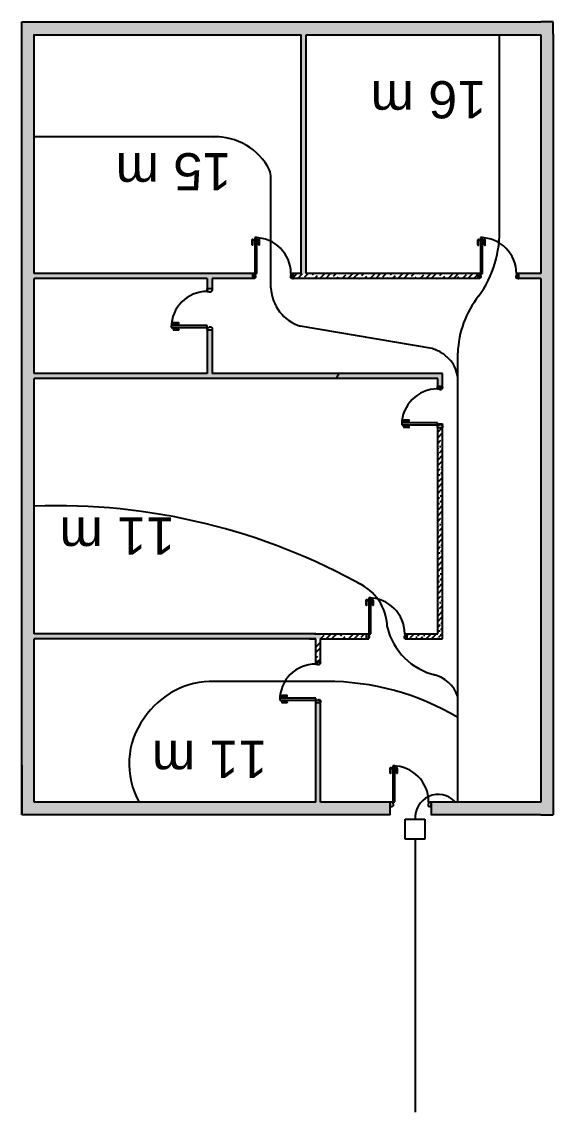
# Model space of a CAD drawing. Header units: millimetres. Extents: x -77634 to 191232, y -31147 to 58301.
# Drawn here: x 180522 to 191232, y -93 to 21885 of the extents above; entities that cross this region are included whole.
import ezdxf

# ---------------------------------------------------------------- set-up
doc = ezdxf.new("R2010")
doc.units = ezdxf.units.MM
doc.layers.add('Canalizacion isecundaria', color=7, linetype='Continuous', true_color=0x784384)
for name, color, linetype in [('Canalización interiorr', 242, 'Continuous'), ('Carpinteria', 32, 'Continuous'), ('Cerramiento', 7, 'Continuous'), ('medidas interiores', 242, 'Continuous')]:
    doc.layers.add(name, color=color, linetype=linetype)
doc.styles.get("Standard").update_dxf_attribs({"font": 'arial.ttf'})
pattern_1 = [(45, (180521.71, 5903.38), (42.09495, 154.34815), [198.4375, -39.6875, 0, -39.6875])]

# ---------------------------------------------------------------- blocks, each defined once
blk = doc.blocks.new('p725')
at = {"layer": 'Carpinteria'}
for p, q in [((-0.054, 0.58), (-0.054, 0.68)), ((-0.039, 0.685), (-0.049, 0.685)), ((-0.039, 0.58), (-0.039, 0.685)), ((-0.007, 0.685), (-0.017, 0.685)), ((-0.017, 0.665), (-0.017, 0.685)), ((-0.007, 0.665), (-0.017, 0.665)), ((-0.007, 0.654), (-0.007, 0.696)), ((0, 0.696), (-0.007, 0.696)), ((0.04, 0.725), (0, 0.725)), ((0, 0.725), (0, -0.04)), ((0.04, 0), (0.04, 0.725)), ((0.04, 0.696), (0.047, 0.696)), ((0.047, 0.654), (0.047, 0.696)), ((0.047, 0.685), (0.057, 0.685)), ((0.047, 0.665), (0.057, 0.665)), ((0.057, 0.665), (0.057, 0.685)), ((0.079, 0.685), (0.089, 0.685)), ((0.079, 0.58), (0.079, 0.685)), ((0.094, 0.58), (0.094, 0.68)), ((-0.044, 0.575), (-0.049, 0.575)), ((0, 0.654), (-0.007, 0.654)), ((0.04, 0.654), (0.047, 0.654)), ((0.084, 0.575), (0.089, 0.575)), ((-0.05, 0), (0, 0)), ((0, 0), (0.04, 0)), ((0.725, 0), (0.775, 0)), ((0.725, 0), (0.725, -0.04)), ((-0.01, -0.1), (-0.05, -0.1)), ((0.01, -0.08), (-0.01, -0.1)), ((0, -0.04), (0.01, -0.04)), ((0.01, -0.04), (0.01, -0.08)), ((0.725, -0.04), (0.715, -0.04)), ((0.715, -0.04), (0.715, -0.08)), ((0.74, -0.1), (0.715, -0.08)), ((0.76, -0.1), (0.74, -0.1)), ((0.76, -0.1), (0.775, -0.1))]:
    blk.add_line(p, q, dxfattribs=at)
for centre, radius, start, end in [((-0.049, 0.68), 0.005, 90, 180), ((-0.028, 0.712), 0.0294, 248.0255, 291.9745), ((-0.028, 0.638), 0.0294, 68.0255, 111.9745), ((0, 0), 0.725, 0, 90), ((0.068, 0.712), 0.0294, 248.0255, 291.9745), ((0.068, 0.638), 0.0294, 68.0255, 111.9745), ((0.089, 0.68), 0.005, 0, 90), ((-0.049, 0.58), 0.005, 180, 270), ((-0.044, 0.58), 0.005, 270, 0), ((0.084, 0.58), 0.005, 180, 270), ((0.089, 0.58), 0.005, 270, 0)]:
    blk.add_arc(centre, radius, start, end, dxfattribs=at)
at = {"layer": 'Cerramiento'}
for p, q in [((-0.05, 0), (-0.05, -0.1)), ((0.775, -0.1), (0.775, 0))]:
    blk.add_line(p, q, dxfattribs=at)

msp = doc.modelspace()

# ---------------------------------------------------------------- hatches: boundary and pattern name
at = {"ltscale": 0.025}
h = msp.add_hatch(dxfattribs=at)
h.set_pattern_fill('ANSI36', color=256, scale=25)
h.set_pattern_definition(pattern_1)
h.paths.add_polyline_path([(187946, 6153), (186545, 6153), (186545, 8148), (186445, 8148), (186445, 6153), (180772, 6153), (180772, 9448), (186323, 9448), (186423, 9448), (186545, 9448), (186545, 9548), (186423, 9548), (186323, 9548), (180772, 9548), (180772, 14697), (188904, 14697), (188904, 14558), (189003, 14558), (189004, 14697), (189004, 14797), (188904, 14797), (184360, 14797), (184360, 15676), (184260, 15676), (184260, 14797), (180772, 14797), (180772, 16710), (184260, 16710), (184260, 16501), (184360, 16501), (184360, 16710), (185180, 16710), (185180, 16810), (180772, 16810), (180772, 21621), (186154, 21621), (186154, 16810), (186254, 16810), (186254, 21621), (190982, 21621), (190982, 16810), (190541, 16810), (190541, 16710), (190982, 16710), (190982, 6153), (188772, 6153), (188772, 5903), (190982, 5903), (191232, 5903), (191232, 21635), (191232, 21885), (190982, 21885), (188826, 21885), (181058, 21885), (180522, 21885), (180522, 21621), (180522, 6153), (180522, 5903), (180772, 5903), (187946, 5903)])
h = msp.add_hatch()
h.set_pattern_fill('ANSI36', color=256, scale=25)
h.set_pattern_definition(pattern_1)
h.paths.add_polyline_path([(189004, 13733), (188904, 13733), (188904, 9548), (188299, 9548), (188299, 9448), (188904, 9448), (189004, 9448), (189004, 9548)])

# ---------------------------------------------------------------- linework, layer by layer
for p, q in [((180522, 21621), (180522, 21885)), ((180522, 21885), (181058, 21885)), ((181058, 21885), (188826, 21885)), ((188826, 21885), (190982, 21885)), ((191232, 21885), (190982, 21885)), ((191232, 21635), (191232, 21885)), ((180522, 6153), (180522, 21621)), ((180772, 21635), (180772, 21621)), ((180772, 16810), (180772, 21621)), ((180772, 21621), (186154, 21621)), ((186154, 16810), (186154, 21621)), ((186254, 16810), (186254, 21621)), ((186254, 21621), (190982, 21621)), ((190982, 21621), (190982, 16810)), ((191232, 21635), (191232, 5903)), ((185220, 16810), (180772, 16810)), ((180772, 14797), (180772, 16710)), ((184260, 16710), (180772, 16710)), ((184260, 16710), (184260, 16451)), ((185220, 16710), (184360, 16710)), ((184360, 16710), (184360, 16466)), ((185220, 16710), (185220, 16810)), ((186154, 16810), (185970, 16810)), ((185970, 16710), (185970, 16810)), ((186254, 16710), (185970, 16710)), ((189756, 16810), (186254, 16810)), ((189756, 16710), (186254, 16710)), ((189756, 16710), (189756, 16810)), ((190982, 16810), (190506, 16810)), ((190506, 16710), (190506, 16810)), ((190982, 16710), (190506, 16710)), ((190982, 16710), (190982, 6153)), ((184360, 16466), (184360, 16466)), ((184260, 15726), (184260, 14797)), ((184360, 15716), (184360, 14797)), ((184360, 15716), (184360, 15716)), ((184260, 14797), (180772, 14797)), ((188904, 14797), (184360, 14797)), ((189004, 14797), (188904, 14797)), ((189004, 14697), (189004, 14797)), ((180772, 9548), (180772, 14697)), ((188904, 14697), (180772, 14697)), ((188904, 14508), (188904, 14697)), ((188904, 14508), (189003, 14508)), ((189003, 14558), (189004, 14697)), ((189003, 14508), (189003, 14558)), ((188904, 9548), (188904, 13783)), ((188904, 13783), (189003, 13783)), ((189003, 13783), (189003, 13773)), ((189003, 13773), (189004, 13773)), ((189004, 9548), (189004, 13773)), ((186445, 9548), (180772, 9548)), ((186323, 9548), (180772, 9548)), ((186423, 9548), (186323, 9548)), ((186423, 9548), (187514, 9548)), ((187514, 9448), (187514, 9548)), ((188249, 9548), (188298, 9548)), ((188249, 9548), (188249, 9448)), ((188298, 9548), (188904, 9548)), ((189004, 9448), (189004, 9548)), ((180772, 6153), (180772, 9448)), ((186445, 9448), (180772, 9448)), ((186323, 9448), (180772, 9448)), ((186323, 9448), (186423, 9448)), ((186423, 9448), (186445, 9448)), ((186445, 8979), (186445, 9448)), ((186545, 8973), (186545, 9448)), ((186545, 9448), (187514, 9448)), ((188249, 9448), (188281, 9448)), ((188264, 9448), (188298, 9448)), ((188298, 9448), (188904, 9448)), ((188904, 9448), (189004, 9448)), ((186445, 8979), (186445, 8973)), ((186539, 8973), (186445, 8973)), ((186445, 8919), (186445, 8919)), ((186545, 8973), (186539, 8973)), ((186445, 8214), (186545, 8214)), ((186445, 8154), (186445, 8214)), ((186445, 6153), (186445, 8154)), ((186545, 6153), (186545, 8214)), ((180522, 6903), (180522, 5903)), ((180522, 5903), (180522, 6153)), ((186445, 6153), (180772, 6153)), ((187946, 6153), (186545, 6153)), ((187946, 5903), (187946, 6153)), ((190982, 6153), (188772, 6153)), ((188772, 6153), (188772, 5903)), ((190982, 6153), (190982, 6153)), ((180772, 5903), (180522, 5903)), ((187946, 5903), (180772, 5903)), ((190982, 5903), (188765, 5903)), ((190982, 5903), (191232, 5903))]:
    msp.add_line(p, q)
at = {"linetype": 'Continuous', "ltscale": 0.025}
for p, q in [((185970, 16710), (186058, 16799)), ((186082, 16710), (186182, 16810)), ((186198, 16714), (186198, 16714)), ((186226, 16742), (186294, 16810)), ((186307, 16710), (186325, 16728)), ((186353, 16756), (186353, 16756)), ((186381, 16785), (186407, 16810)), ((186419, 16710), (186479, 16771)), ((186507, 16799), (186507, 16799)), ((186531, 16710), (186631, 16810)), ((186647, 16714), (186743, 16810)), ((186774, 16728), (186774, 16728)), ((186802, 16756), (186856, 16810)), ((186868, 16710), (186900, 16742)), ((186928, 16771), (186928, 16771)), ((186956, 16799), (186968, 16810)), ((186980, 16710), (187054, 16785)), ((187092, 16710), (187192, 16810)), ((187223, 16728), (187305, 16810)), ((187317, 16710), (187321, 16714)), ((187349, 16742), (187349, 16742)), ((187377, 16771), (187417, 16810)), ((187429, 16710), (187475, 16756)), ((187503, 16785), (187503, 16785)), ((187541, 16710), (187630, 16799)), ((187654, 16710), (187754, 16810)), ((187770, 16714), (187770, 16714)), ((187798, 16742), (187866, 16810)), ((187878, 16710), (187896, 16728)), ((187924, 16756), (187924, 16756)), ((187952, 16785), (187978, 16810)), ((187990, 16710), (188051, 16771)), ((188079, 16799), (188079, 16799)), ((188103, 16710), (188203, 16810)), ((188219, 16714), (188315, 16810)), ((188345, 16728), (188345, 16728)), ((188373, 16756), (188427, 16810)), ((188439, 16710), (188471, 16742)), ((188500, 16771), (188500, 16771)), ((188528, 16799), (188539, 16810)), ((188552, 16710), (188626, 16785)), ((188664, 16710), (188764, 16810)), ((188794, 16728), (188876, 16810)), ((188888, 16710), (188892, 16714)), ((188920, 16742), (188920, 16742)), ((188949, 16771), (188988, 16810)), ((189001, 16710), (189047, 16756)), ((189075, 16785), (189075, 16785)), ((189113, 16710), (189201, 16799)), ((189225, 16710), (189325, 16810)), ((189289, 16709), (189328, 16748)), ((189356, 16776), (189356, 16776)), ((189384, 16804), (189389, 16809)), ((189401, 16709), (189483, 16790)), ((189513, 16709), (189613, 16809)), ((189651, 16734), (189726, 16809)), ((189777, 16748), (189777, 16748)), ((186485, 9548), (186485, 9548)), ((186545, 9448), (186619, 9522)), ((186657, 9448), (186757, 9548)), ((186787, 9466), (186869, 9548)), ((186881, 9448), (186885, 9452)), ((186913, 9480), (186913, 9480)), ((186942, 9508), (186981, 9548)), ((186994, 9448), (187040, 9494)), ((187068, 9522), (187068, 9522)), ((187106, 9448), (187194, 9536)), ((187218, 9448), (187318, 9548)), ((187334, 9452), (187334, 9452)), ((187362, 9480), (187430, 9548)), ((187443, 9448), (187461, 9466)), ((187489, 9494), (187489, 9494)), ((188453, 9448), (188457, 9452)), ((188485, 9480), (188485, 9480)), ((188639, 9522), (188639, 9522)), ((188906, 9452), (188906, 9452)), ((186445, 9283), (186545, 9383)), ((186445, 9171), (186527, 9254)), ((186445, 9059), (186485, 9099)), ((186499, 9001), (186545, 9047)), ((186513, 9127), (186513, 9127)), ((186541, 9155), (186545, 9159)), ((186471, 8973), (186471, 8973))]:
    msp.add_line(p, q, dxfattribs=at)
at = {"layer": 'Canalizacion isecundaria'}
for p, q in [((188248, 5810), (188648, 5810)), ((188248, 5410), (188248, 5810)), ((188648, 5810), (188648, 5410)), ((188648, 5410), (188248, 5410)), ((188448, 5410), (188448, -93))]:
    msp.add_line(p, q, dxfattribs=at)
msp.add_arc((188917, 5840), 470, 44.4792, 183.6122, dxfattribs=at)
at = {"layer": 'Canalización interiorr'}
for p, q in [((190150, 17747), (190150, 21621)), ((184497, 19563), (180772, 19563)), ((185542, 16520), (185542, 18753)), ((188795, 15298), (186140, 15751)), ((189309, 8279), (189309, 15211)), ((186655, 8590), (184343, 8590)), ((189309, 6153), (189309, 8279)), ((189309, 6153), (189309, 7863))]:
    msp.add_line(p, q, dxfattribs=at)
for centre, radius, start, end in [((184438, 18364), 1200, 26.2962, 92.8035), ((185122, 18747), 420, 359.1628, 20.7814), ((187924, 17658), 2227, 324.1448, 2.2935), ((186384, 16558), 843, 182.5685, 253.1899), ((191244, 15148), 1936, 141.4838, 178.1342), ((188527, 14451), 888, 57.5373, 72.4773), ((188134, 14089), 1411, 43.001, 51.9431), ((188657, 14639), 656, 6.1461, 39.0526), ((188134, 14089), 1411, 149.8986, 154.4891), ((181225, -496), 12627, 60.6109, 92.057), ((186902, 9669), 985, 1.0543, 67.0108), ((189156, 9988), 1304, 193.3428, 256.9873), ((184374, 6920), 1671, 88.9147, 146.1452), ((186660, 3401), 5189, 59.2997, 90.0587), ((188679, 8084), 659, 17.2125, 77.996), ((184243, 6927), 1559, 143.6898, 209.7567)]:
    msp.add_arc(centre, radius, start, end, dxfattribs=at)

# ---------------------------------------------------------------- block references
at = {"xscale": 1000, "yscale": 1000, "zscale": 1000}
for p in [(185220, 16810), (189766, 16809), (187514, 9548), (187997, 6162)]:
    msp.add_blockref('p725', p, dxfattribs=at)
at = {"xscale": 1000, "yscale": 1000, "zscale": 1000, "rotation": 90}
for p in [(184260, 15726), (188903, 13760), (186445, 8214)]:
    msp.add_blockref('p725', p, dxfattribs=at)

# ---------------------------------------------------------------- texts
at = {"layer": 'medidas interiores'}
for s, p in [('16 m', (189882, 20689)), ('15 m', (184743, 19237)), ('11 m', (183611, 11895)), ('11 m', (185472, 7395))]:
    msp.add_text(s, height=750, rotation=180, dxfattribs=at).set_placement(p)

doc.saveas('drawing.dxf')
